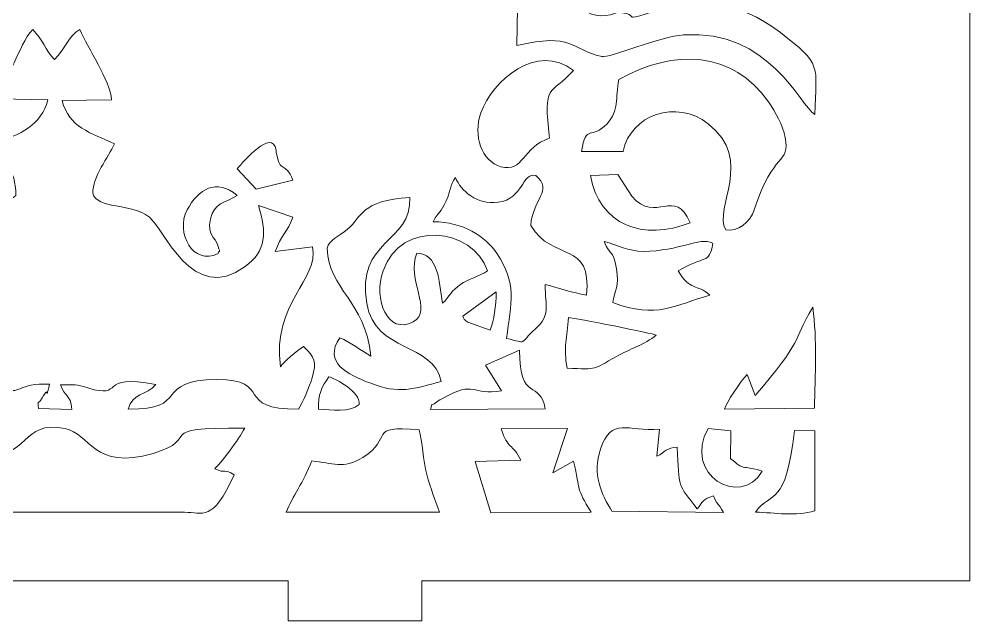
# Model space of a CAD drawing. Header units: millimetres. Extents: x -160 to 119, y -234 to 109.
# Drawn here: x 47.9 to 119, y 16.2 to 61.2 of the extents above; entities that cross this region are included whole.
import ezdxf

# ---------------------------------------------------------------- set-up
doc = ezdxf.new("R2010")
doc.units = ezdxf.units.MM
doc.header["$MEASUREMENT"] = 0
doc.layers.add('layer 1', color=7, linetype='Continuous')

msp = doc.modelspace()

# ---------------------------------------------------------------- linework, layer by layer
at = {"layer": 'layer 1', "color": 250, "lineweight": 20}
msp.add_open_spline([(78.0419, 19.2332), (78.0419, 19.2332), (78.0419, 16.2332), (78.0419, 16.2332), (78.0419, 16.2332), (78.0419, 16.2332), (68.0419, 16.2332), (68.0419, 16.2332), (68.0419, 16.2332), (68.0419, 16.2332), (68.0419, 19.2332), (68.0419, 19.2332), (68.0419, 19.2332), (68.0419, 19.2332), (33.0419, 19.2332), (33.0419, 19.2332), (33.0419, 19.2332), (33.0419, 19.2332), (33.0419, 16.2332), (33.0419, 16.2332), (33.0419, 16.2332), (33.0419, 16.2332), (23.0419, 16.2332), (23.0419, 16.2332), (23.0419, 16.2332), (23.0419, 16.2332), (23.0419, 19.2332), (23.0419, 19.2332), (23.0419, 19.2332), (23.0419, 19.2332), (-17.9581, 19.2332), (-17.9581, 19.2332), (-17.9581, 19.2332), (-17.9581, 19.2332), (-17.9581, 109.2332), (-17.9581, 109.2332), (-17.9581, 109.2332), (-17.9581, 109.2332), (-14.9581, 109.2332), (-14.9581, 109.2332), (-14.9581, 109.2332), (-14.9581, 109.2332), (-14.9581, 64.3332), (-14.9581, 64.3332), (-14.9581, 64.3332), (-14.9581, 64.3332), (-11.9581, 64.3332), (-11.9581, 64.3332), (-11.9581, 64.3332), (-11.9581, 64.3332), (-11.9581, 109.2332), (-11.9581, 109.2332), (-11.9581, 109.2332), (-11.9581, 109.2332), (113.0419, 109.2332), (113.0419, 109.2332), (113.0419, 109.2332), (113.0419, 109.2332), (113.0419, 64.3332), (113.0419, 64.3332), (113.0419, 64.3332), (113.0419, 64.3332), (116.0419, 64.3332), (116.0419, 64.3332), (116.0419, 64.3332), (116.0419, 64.3332), (116.0419, 109.2332), (116.0419, 109.2332), (116.0419, 109.2332), (116.0419, 109.2332), (119.0419, 109.2332), (119.0419, 109.2332), (119.0419, 109.2332), (119.0419, 109.2332), (119.0419, 19.2332), (119.0419, 19.2332), (119.0419, 19.2332), (119.0419, 19.2332), (78.0419, 19.2332), (78.0419, 19.2332)], degree=3, knots=[0, 0, 0, 0, 0.047619, 0.047619, 0.047619, 0.047619, 0.0952381, 0.0952381, 0.0952381, 0.0952381, 0.1428571, 0.1428571, 0.1428571, 0.1428571, 0.1904762, 0.1904762, 0.1904762, 0.1904762, 0.2380952, 0.2380952, 0.2380952, 0.2380952, 0.2857143, 0.2857143, 0.2857143, 0.2857143, 0.3333333, 0.3333333, 0.3333333, 0.3333333, 0.3809524, 0.3809524, 0.3809524, 0.3809524, 0.4285714, 0.4285714, 0.4285714, 0.4285714, 0.4761905, 0.4761905, 0.4761905, 0.4761905, 0.5238095, 0.5238095, 0.5238095, 0.5238095, 0.5714286, 0.5714286, 0.5714286, 0.5714286, 0.6190476, 0.6190476, 0.6190476, 0.6190476, 0.6666667, 0.6666667, 0.6666667, 0.6666667, 0.7142857, 0.7142857, 0.7142857, 0.7142857, 0.7619048, 0.7619048, 0.7619048, 0.7619048, 0.8095238, 0.8095238, 0.8095238, 0.8095238, 0.8571429, 0.8571429, 0.8571429, 0.8571429, 0.9047619, 0.9047619, 0.9047619, 0.9047619, 1, 1, 1, 1], dxfattribs=at)
at = {"layer": 'layer 1', "color": 7, "lineweight": 9}
for points, knots in [([(107.4394, 54.1062), (107.5391, 57.7993), (108.0238, 57.8146), (104.8803, 60.2178), (104.8803, 60.2178), (101.6802, 62.6645), (98.5132, 62.8953), (94.8233, 61.6329), (94.8233, 61.6329), (93.2759, 61.1035), (94.0552, 61.4983), (93.3549, 61.648), (93.3549, 61.648), (92.3176, 61.8696), (92.9963, 61.6585), (91.7731, 61.4948), (91.7731, 61.4948), (89.6836, 61.215), (89.209, 63.8562), (85.2336, 63.4891), (85.2336, 63.4891), (85.2336, 63.4891), (85.1583, 59.2542), (85.1583, 59.2542), (85.1583, 59.2542), (89.3541, 60.2496), (89.1931, 58.9669), (91.4997, 58.4297), (91.4997, 58.4297), (92.0619, 58.2988), (95.9168, 59.9405), (97.6297, 60.0561), (97.6297, 60.0561), (104.0289, 60.4881), (106.3445, 54.7533), (107.4394, 54.1062)], [0, 0, 0, 0, 0.1, 0.1, 0.1, 0.1, 0.2, 0.2, 0.2, 0.2, 0.3, 0.3, 0.3, 0.3, 0.4, 0.4, 0.4, 0.4, 0.5, 0.5, 0.5, 0.5, 0.6, 0.6, 0.6, 0.6, 0.7, 0.7, 0.7, 0.7, 0.8, 0.8, 0.8, 0.8, 1, 1, 1, 1]), ([(32.3403, 32.0885), (34.5677, 31.9732), (34.3086, 31.7157), (35.5132, 33.0081), (35.5132, 33.0081), (37.1747, 34.7908), (40.0573, 34.8308), (41.8019, 33.2325), (41.8019, 33.2325), (43.3436, 31.8199), (42.4649, 32.0633), (45.1394, 32.0544), (45.1394, 32.0544), (45.0514, 33.2378), (45.23, 32.6009), (44.3974, 33.0946), (44.3974, 33.0946), (43.5481, 33.5984), (43.8185, 33.1392), (43.1419, 33.9488), (43.1419, 33.9488), (45.0681, 34.2721), (44.8656, 34.4546), (46.5904, 33.6797), (46.5904, 33.6797), (48.0815, 33.0098), (47.803, 34.0923), (50.2084, 33.9275), (50.2084, 33.9275), (49.8165, 32.4281), (50.2745, 34.0348), (49.6651, 32.9103), (49.6651, 32.9103), (49.2762, 32.1929), (49.3476, 33.0197), (49.3802, 32.115), (49.3802, 32.115), (49.3802, 32.115), (51.8719, 32.0474), (51.8719, 32.0474), (51.8719, 32.0474), (51.7788, 33.2649), (51.2968, 32.9253), (51.0375, 33.8926), (51.0375, 33.8926), (52.1616, 33.8914), (52.1492, 33.9462), (53.0614, 33.6604), (53.0614, 33.6604), (55.8907, 32.7742), (53.7328, 34.7757), (58.1631, 33.9147), (58.1631, 33.9147), (57.4612, 33.0902), (56.3747, 33.2593), (56.0868, 32.0808), (56.0868, 32.0808), (60.7322, 31.9386), (57.9326, 34.2876), (62.7269, 34.2921), (62.7269, 34.2921), (66.9402, 34.2961), (64.0016, 31.9839), (68.8165, 32.0752), (68.8165, 32.0752), (69.1649, 32.5434), (69.6663, 33.8315), (69.8432, 34.4238), (69.8432, 34.4238), (70.212, 35.6584), (70.0539, 35.8788), (69.2087, 36.7598), (69.2087, 36.7598), (68.7781, 36.4917), (67.6197, 35.521), (67.486, 35.2461), (67.486, 35.2461), (66.8035, 40.0134), (70.4087, 41.7641), (69.8618, 44.2139), (69.8618, 44.2139), (69.8618, 44.2139), (67.0861, 43.8481), (67.0861, 43.8481), (67.0861, 43.8481), (67.4954, 45.035), (68.0185, 45.3314), (68.3988, 46.4348), (68.3988, 46.4348), (68.3988, 46.4348), (65.8325, 47.2895), (65.8325, 47.2895), (65.8325, 47.2895), (66.4562, 45.2875), (66.4324, 43.8939), (64.8394, 42.7341), (64.8394, 42.7341), (60.8535, 39.8319), (58.7993, 45.5562), (57.6717, 46.4289), (57.6717, 46.4289), (56.2645, 47.5178), (53.7804, 46.9817), (53.4331, 48.2158), (53.4331, 48.2158), (53.4361, 49.4374), (54.6081, 50.9382), (55.069, 51.9036), (55.069, 51.9036), (53.2488, 52.7469), (51.6598, 53.1225), (51.157, 55.136), (51.157, 55.136), (51.157, 55.136), (54.8427, 55.2038), (54.8427, 55.2038), (54.8427, 55.2038), (54.7415, 56.6263), (53.0636, 59.0856), (52.4771, 60.4443), (52.4771, 60.4443), (51.6209, 59.9906), (51.3815, 58.9717), (50.5736, 58.2236), (50.5736, 58.2236), (49.8829, 58.9509), (49.7354, 59.6523), (48.9532, 60.4581), (48.9532, 60.4581), (48.3403, 59.8199), (47.9729, 58.8291), (47.5709, 57.9735), (47.5709, 57.9735), (47.1829, 57.1476), (46.5835, 56.0975), (46.4063, 55.2716), (46.4063, 55.2716), (46.4063, 55.2716), (50.0895, 55.1864), (50.0895, 55.1864), (50.0895, 55.1864), (49.5812, 53.3298), (47.9892, 52.5558), (46.1934, 51.9962), (46.1934, 51.9962), (46.6707, 50.5355), (47.7095, 50.135), (47.6866, 48.0498), (47.6866, 48.0498), (46.4015, 46.847), (44.9329, 47.5916), (43.3944, 46.2456), (43.3944, 46.2456), (42.3044, 45.2917), (42.1237, 43.7045), (40.8281, 42.7127), (40.8281, 42.7127), (39.3553, 41.5853), (33.5984, 41.6964), (35.3841, 47.2231), (35.3841, 47.2231), (35.3841, 47.2231), (32.8179, 46.3721), (32.8179, 46.3721), (32.8179, 46.3721), (33.2315, 45.5641), (33.8457, 44.842), (34.1496, 43.8562), (34.1496, 43.8562), (34.1496, 43.8562), (31.3135, 44.2316), (31.3135, 44.2316), (31.3135, 44.2316), (31.1974, 42.8405), (32.1969, 41.4897), (32.8218, 40.2142), (32.8218, 40.2142), (33.7126, 38.3957), (33.7842, 37.6482), (33.7795, 35.3015), (33.7795, 35.3015), (32.8236, 35.7659), (32.9929, 36.0641), (32.2087, 36.7463), (32.2087, 36.7463), (30.3669, 35.6907), (31.6252, 33.7529), (32.3403, 32.0885)], [0, 0, 0, 0, 0.0208333, 0.0208333, 0.0208333, 0.0208333, 0.0416667, 0.0416667, 0.0416667, 0.0416667, 0.0625, 0.0625, 0.0625, 0.0625, 0.0833333, 0.0833333, 0.0833333, 0.0833333, 0.1041667, 0.1041667, 0.1041667, 0.1041667, 0.125, 0.125, 0.125, 0.125, 0.1458333, 0.1458333, 0.1458333, 0.1458333, 0.1666667, 0.1666667, 0.1666667, 0.1666667, 0.1875, 0.1875, 0.1875, 0.1875, 0.2083333, 0.2083333, 0.2083333, 0.2083333, 0.2291667, 0.2291667, 0.2291667, 0.2291667, 0.25, 0.25, 0.25, 0.25, 0.2708333, 0.2708333, 0.2708333, 0.2708333, 0.2916667, 0.2916667, 0.2916667, 0.2916667, 0.3125, 0.3125, 0.3125, 0.3125, 0.3333333, 0.3333333, 0.3333333, 0.3333333, 0.3541667, 0.3541667, 0.3541667, 0.3541667, 0.375, 0.375, 0.375, 0.375, 0.3958333, 0.3958333, 0.3958333, 0.3958333, 0.4166667, 0.4166667, 0.4166667, 0.4166667, 0.4375, 0.4375, 0.4375, 0.4375, 0.4583333, 0.4583333, 0.4583333, 0.4583333, 0.4791667, 0.4791667, 0.4791667, 0.4791667, 0.5, 0.5, 0.5, 0.5, 0.5208333, 0.5208333, 0.5208333, 0.5208333, 0.5416667, 0.5416667, 0.5416667, 0.5416667, 0.5625, 0.5625, 0.5625, 0.5625, 0.5833333, 0.5833333, 0.5833333, 0.5833333, 0.6041667, 0.6041667, 0.6041667, 0.6041667, 0.625, 0.625, 0.625, 0.625, 0.6458333, 0.6458333, 0.6458333, 0.6458333, 0.6666667, 0.6666667, 0.6666667, 0.6666667, 0.6875, 0.6875, 0.6875, 0.6875, 0.7083333, 0.7083333, 0.7083333, 0.7083333, 0.7291667, 0.7291667, 0.7291667, 0.7291667, 0.75, 0.75, 0.75, 0.75, 0.7708333, 0.7708333, 0.7708333, 0.7708333, 0.7916667, 0.7916667, 0.7916667, 0.7916667, 0.8125, 0.8125, 0.8125, 0.8125, 0.8333333, 0.8333333, 0.8333333, 0.8333333, 0.8541667, 0.8541667, 0.8541667, 0.8541667, 0.875, 0.875, 0.875, 0.875, 0.8958333, 0.8958333, 0.8958333, 0.8958333, 0.9166667, 0.9166667, 0.9166667, 0.9166667, 0.9375, 0.9375, 0.9375, 0.9375, 0.9583333, 0.9583333, 0.9583333, 0.9583333, 1, 1, 1, 1]), ([(87.6053, 52.3205), (87.0914, 56.5202), (87.6571, 55.468), (89.3802, 57.386), (89.3802, 57.386), (86.6485, 59.5377), (83.3123, 56.6132), (82.4657, 54.2201), (82.4657, 54.2201), (81.8673, 52.5286), (82.5009, 50.6197), (83.9609, 50.1987), (83.9609, 50.1987), (85.6417, 49.7139), (85.5781, 51.6876), (87.6053, 52.3205)], [0, 0, 0, 0, 0.2, 0.2, 0.2, 0.2, 0.4, 0.4, 0.4, 0.4, 0.6, 0.6, 0.6, 0.6, 1, 1, 1, 1]), ([(103.975, 55.036), (101.3112, 58.8695), (96.8878, 59.046), (92.7925, 56.7139), (92.7925, 56.7139), (92.4914, 55.3138), (92.8331, 54.397), (91.9001, 53.4131), (91.9001, 53.4131), (90.714, 52.1621), (90.3408, 53.4518), (89.9917, 51.3419), (89.9917, 51.3419), (89.9917, 51.3419), (93.0995, 51.341), (93.0995, 51.341), (93.0995, 51.341), (93.6589, 54.0955), (97.1103, 55.2521), (99.4557, 53.4131), (99.4557, 53.4131), (102.9581, 50.6667), (99.8273, 47.1687), (100.7715, 45.466), (100.7715, 45.466), (101.631, 45.3003), (102.6193, 46.0465), (102.9122, 46.9741), (102.9122, 46.9741), (104.3168, 51.423), (105.6052, 50.3199), (105.2169, 52.3917), (105.2169, 52.3917), (105.0489, 53.2883), (104.4994, 54.2813), (103.975, 55.036)], [0, 0, 0, 0, 0.1, 0.1, 0.1, 0.1, 0.2, 0.2, 0.2, 0.2, 0.3, 0.3, 0.3, 0.3, 0.4, 0.4, 0.4, 0.4, 0.5, 0.5, 0.5, 0.5, 0.6, 0.6, 0.6, 0.6, 0.7, 0.7, 0.7, 0.7, 0.8, 0.8, 0.8, 0.8, 1, 1, 1, 1]), ([(65.6706, 48.5289), (65.6706, 48.5289), (68.4135, 49.1898), (68.4135, 49.1898), (68.4135, 49.1898), (67.7972, 50.6723), (67.4586, 49.6056), (67.1677, 51.2567), (67.1677, 51.2567), (67.1599, 51.3015), (67.1512, 51.3971), (67.1442, 51.438), (67.1442, 51.438), (66.8651, 53.0914), (64.6706, 50.5935), (64.2442, 50.0268), (64.2442, 50.0268), (64.2442, 50.0268), (65.6706, 48.5289), (65.6706, 48.5289)], [0, 0, 0, 0, 0.1666667, 0.1666667, 0.1666667, 0.1666667, 0.3333333, 0.3333333, 0.3333333, 0.3333333, 0.5, 0.5, 0.5, 0.5, 0.6666667, 0.6666667, 0.6666667, 0.6666667, 1, 1, 1, 1]), ([(62.8081, 43.7074), (62.9264, 44.0333), (62.996, 43.6869), (62.8253, 44.2327), (62.8253, 44.2327), (62.5619, 45.0747), (61.9749, 44.9912), (62.2406, 46.289), (62.2406, 46.289), (62.4872, 47.4948), (63.3641, 47.4858), (64.2416, 48.0498), (64.2416, 48.0498), (62.695, 49.3442), (61.3248, 48.5288), (60.5028, 46.9756), (60.5028, 46.9756), (59.5806, 45.2332), (60.9657, 42.7668), (62.8081, 43.7074)], [0, 0, 0, 0, 0.1666667, 0.1666667, 0.1666667, 0.1666667, 0.3333333, 0.3333333, 0.3333333, 0.3333333, 0.5, 0.5, 0.5, 0.5, 0.6666667, 0.6666667, 0.6666667, 0.6666667, 1, 1, 1, 1]), ([(84.3749, 37.3612), (86.0076, 36.9834), (85.2586, 36.8846), (86.5568, 38.0865), (86.5568, 38.0865), (87.6895, 39.1355), (87.2769, 39.6349), (87.2713, 41.3925), (87.2713, 41.3925), (88.3579, 41.097), (89.3168, 40.7794), (90.3576, 40.6028), (90.3576, 40.6028), (90.8008, 44.7103), (87.8657, 43.0383), (86.1898, 45.7903), (86.1898, 45.7903), (86.3219, 47.7901), (87.91, 48.3941), (86.5665, 49.5425), (86.5665, 49.5425), (85.4893, 49.7672), (85.6788, 47.7889), (83.7475, 47.5361), (83.7475, 47.5361), (82.1487, 47.3268), (80.9923, 48.3925), (80.5581, 49.3837), (80.5581, 49.3837), (80.134, 48.7849), (80.2143, 48.4142), (79.8747, 47.6516), (79.8747, 47.6516), (79.4365, 46.6675), (79.3624, 46.969), (78.8976, 46.0804), (78.8976, 46.0804), (81.1661, 46.0695), (82.7716, 45.0062), (83.6736, 43.6897), (83.6736, 43.6897), (85.1437, 41.5442), (84.7639, 40.0211), (84.3749, 37.3612)], [0, 0, 0, 0, 0.0833333, 0.0833333, 0.0833333, 0.0833333, 0.1666667, 0.1666667, 0.1666667, 0.1666667, 0.25, 0.25, 0.25, 0.25, 0.3333333, 0.3333333, 0.3333333, 0.3333333, 0.4166667, 0.4166667, 0.4166667, 0.4166667, 0.5, 0.5, 0.5, 0.5, 0.5833333, 0.5833333, 0.5833333, 0.5833333, 0.6666667, 0.6666667, 0.6666667, 0.6666667, 0.75, 0.75, 0.75, 0.75, 0.8333333, 0.8333333, 0.8333333, 0.8333333, 1, 1, 1, 1]), ([(98.1076, 46.0014), (96.9831, 48.7604), (95.5702, 45.8466), (93.7457, 48.0026), (93.7457, 48.0026), (93.7457, 48.0026), (92.7051, 49.6154), (92.7051, 49.6154), (92.7051, 49.6154), (92.7051, 49.6154), (90.6539, 49.5376), (90.6539, 49.5376), (90.6539, 49.5376), (91.3241, 45.8315), (94.6092, 44.6111), (98.1076, 46.0014)], [0, 0, 0, 0, 0.2, 0.2, 0.2, 0.2, 0.4, 0.4, 0.4, 0.4, 0.6, 0.6, 0.6, 0.6, 1, 1, 1, 1]), ([(74.2231, 36.0273), (73.5105, 36.4633), (72.7304, 37.0695), (71.9094, 37.4141), (71.9094, 37.4141), (70.6521, 35.4997), (72.5303, 34.671), (74.1531, 34.0255), (74.1531, 34.0255), (76.3332, 33.1582), (77.467, 33.5869), (79.501, 34.1442), (79.501, 34.1442), (78.9322, 37.0688), (74.5679, 36.2604), (73.9266, 39.9611), (73.9266, 39.9611), (73.0904, 44.7861), (77.3223, 44.4651), (77.1549, 47.8867), (77.1549, 47.8867), (73.479, 47.6954), (73.5587, 46.4077), (72.4688, 45.4925), (72.4688, 45.4925), (71.8818, 44.9994), (71.0881, 44.7383), (70.9696, 44.0957), (70.9696, 44.0957), (71.0422, 40.9854), (73.8476, 40.2055), (74.2231, 36.0273)], [0, 0, 0, 0, 0.1111111, 0.1111111, 0.1111111, 0.1111111, 0.2222222, 0.2222222, 0.2222222, 0.2222222, 0.3333333, 0.3333333, 0.3333333, 0.3333333, 0.4444444, 0.4444444, 0.4444444, 0.4444444, 0.5555556, 0.5555556, 0.5555556, 0.5555556, 0.6666667, 0.6666667, 0.6666667, 0.6666667, 0.7777778, 0.7777778, 0.7777778, 0.7777778, 1, 1, 1, 1]), ([(77.6708, 43.7313), (79.2382, 43.683), (79.3381, 41.7733), (79.5912, 39.9843), (79.5912, 39.9843), (80.1683, 40.5264), (80.2081, 40.9021), (80.955, 41.4124), (80.955, 41.4124), (81.4758, 41.7683), (82.3538, 42.0163), (82.9703, 42.4011), (82.9703, 42.4011), (81.8319, 45.6805), (76.5212, 46.2465), (75.1494, 42.4236), (75.1494, 42.4236), (74.385, 40.2936), (75.4932, 37.5588), (77.4023, 38.6056), (77.4023, 38.6056), (78.92, 39.4378), (76.8671, 41.7476), (77.6708, 43.7313)], [0, 0, 0, 0, 0.1428571, 0.1428571, 0.1428571, 0.1428571, 0.2857143, 0.2857143, 0.2857143, 0.2857143, 0.4285714, 0.4285714, 0.4285714, 0.4285714, 0.5714286, 0.5714286, 0.5714286, 0.5714286, 0.7142857, 0.7142857, 0.7142857, 0.7142857, 1, 1, 1, 1]), ([(92.3367, 40.0387), (95.6275, 38.7713), (97.0125, 39.877), (99.589, 40.5928), (99.589, 40.5928), (98.5937, 41.4833), (98.1337, 40.8659), (97.2297, 42.4011), (97.2297, 42.4011), (99.2474, 43.6462), (99.5023, 42.8104), (99.8207, 44.475), (99.8207, 44.475), (98.7354, 44.9804), (97.4047, 43.8742), (94.5956, 43.8673), (94.5956, 43.8673), (93.5305, 43.865), (92.6698, 44.3554), (91.6943, 44.5944), (91.6943, 44.5944), (92.0593, 43.5412), (92.3507, 44.098), (92.6055, 42.5628), (92.6055, 42.5628), (92.8262, 41.2334), (92.4549, 40.9365), (92.3367, 40.0387)], [0, 0, 0, 0, 0.125, 0.125, 0.125, 0.125, 0.25, 0.25, 0.25, 0.25, 0.375, 0.375, 0.375, 0.375, 0.5, 0.5, 0.5, 0.5, 0.625, 0.625, 0.625, 0.625, 0.75, 0.75, 0.75, 0.75, 1, 1, 1, 1]), ([(83.1598, 37.979), (83.4673, 38.7419), (83.5988, 39.7613), (83.6048, 40.8365), (83.6048, 40.8365), (83.6048, 40.8365), (81.1061, 39.0118), (81.1061, 39.0118), (81.1061, 39.0118), (81.3476, 38.6626), (80.9967, 38.9155), (81.4848, 38.5715), (81.4848, 38.5715), (81.4848, 38.5715), (83.1598, 37.979), (83.1598, 37.979)], [0, 0, 0, 0, 0.2, 0.2, 0.2, 0.2, 0.4, 0.4, 0.4, 0.4, 0.6, 0.6, 0.6, 0.6, 1, 1, 1, 1]), ([(102.9679, 33.0815), (102.936, 33.1449), (102.9091, 33.2381), (102.893, 33.2819), (102.893, 33.2819), (102.893, 33.2819), (102.3718, 34.6528), (102.3718, 34.6528), (102.3718, 34.6528), (101.9413, 34.238), (100.7755, 32.4828), (100.6837, 32.0588), (100.6837, 32.0588), (100.6837, 32.0588), (107.4128, 32.1393), (107.4128, 32.1393), (107.4128, 32.1393), (107.4535, 34.597), (107.6155, 37.2825), (107.2891, 39.6875), (107.2891, 39.6875), (105.724, 37.0704), (106.6073, 37.2623), (102.9679, 33.0815)], [0, 0, 0, 0, 0.1428571, 0.1428571, 0.1428571, 0.1428571, 0.2857143, 0.2857143, 0.2857143, 0.2857143, 0.4285714, 0.4285714, 0.4285714, 0.4285714, 0.5714286, 0.5714286, 0.5714286, 0.5714286, 0.7142857, 0.7142857, 0.7142857, 0.7142857, 1, 1, 1, 1]), ([(95.5826, 37.5996), (95.4237, 37.7185), (89.5079, 38.889), (89.0132, 38.9185), (89.0132, 38.9185), (88.9201, 37.4069), (88.6263, 36.7214), (88.9103, 35.1322), (88.9103, 35.1322), (91.2793, 35.0556), (90.7884, 34.9763), (92.6035, 36.0098), (92.6035, 36.0098), (93.5582, 36.5533), (94.7153, 36.9056), (95.5826, 37.5996)], [0, 0, 0, 0, 0.2, 0.2, 0.2, 0.2, 0.4, 0.4, 0.4, 0.4, 0.6, 0.6, 0.6, 0.6, 1, 1, 1, 1]), ([(87.2658, 32.0846), (86.955, 34.3127), (85.3124, 32.5058), (85.3639, 36.4746), (85.3639, 36.4746), (85.3639, 36.4746), (82.8018, 35.3693), (82.8018, 35.3693), (82.8018, 35.3693), (82.8018, 35.3693), (83.996, 33.4293), (83.996, 33.4293), (83.996, 33.4293), (81.7755, 33.0816), (82.0176, 34.2646), (79.6431, 32.8887), (79.6431, 32.8887), (79.4141, 32.7561), (79.3623, 32.7658), (79.1385, 32.5884), (79.1385, 32.5884), (78.6101, 32.1695), (78.8772, 32.656), (78.6865, 32.051), (78.6865, 32.051), (78.6865, 32.051), (87.2658, 32.0846), (87.2658, 32.0846)], [0, 0, 0, 0, 0.125, 0.125, 0.125, 0.125, 0.25, 0.25, 0.25, 0.25, 0.375, 0.375, 0.375, 0.375, 0.5, 0.5, 0.5, 0.5, 0.625, 0.625, 0.625, 0.625, 0.75, 0.75, 0.75, 0.75, 1, 1, 1, 1]), ([(73.356, 32.4194), (73.4441, 33.398), (71.6481, 34.311), (71.0992, 34.4972), (71.0992, 34.4972), (70.5732, 33.7546), (70.2509, 33.1266), (70.3314, 32.0577), (70.3314, 32.0577), (71.3018, 32.0567), (72.6511, 31.7743), (73.356, 32.4194)], [0, 0, 0, 0, 0.25, 0.25, 0.25, 0.25, 0.5, 0.5, 0.5, 0.5, 1, 1, 1, 1]), ([(92.2692, 24.434), (92.2692, 24.434), (100.6142, 24.3466), (100.6142, 24.3466), (100.6142, 24.3466), (100.1717, 25.1844), (100.2638, 24.6635), (99.8559, 25.5815), (99.8559, 25.5815), (99.0519, 25.3656), (99.05, 25.1122), (98.6467, 24.6217), (98.6467, 24.6217), (97.1579, 26.5093), (97.32, 26.1135), (97.133, 29.238), (97.133, 29.238), (96.4101, 29.1997), (96.218, 28.8592), (95.6327, 28.5494), (95.6327, 28.5494), (95.6327, 28.5494), (95.8286, 30.5671), (95.8286, 30.5671), (95.8286, 30.5671), (93.4054, 30.3787), (92.2514, 31.5359), (91.404, 29.0712), (91.404, 29.0712), (90.7719, 27.2328), (91.4914, 25.6979), (92.2692, 24.434)], [0, 0, 0, 0, 0.1111111, 0.1111111, 0.1111111, 0.1111111, 0.2222222, 0.2222222, 0.2222222, 0.2222222, 0.3333333, 0.3333333, 0.3333333, 0.3333333, 0.4444444, 0.4444444, 0.4444444, 0.4444444, 0.5555556, 0.5555556, 0.5555556, 0.5555556, 0.6666667, 0.6666667, 0.6666667, 0.6666667, 0.7777778, 0.7777778, 0.7777778, 0.7777778, 1, 1, 1, 1]), ([(38.5966, 27.6643), (38.5966, 27.6643), (37.2168, 27.3654), (37.2168, 27.3654), (37.2168, 27.3654), (38.353, 23.4979), (39.9795, 24.3564), (43.0116, 24.3572), (43.0116, 24.3572), (43.0116, 24.3572), (60.2962, 24.3582), (60.2962, 24.3582), (60.2962, 24.3582), (61.6776, 24.3584), (62.3954, 23.5876), (64.01, 27.1494), (64.01, 27.1494), (63.2599, 27.6662), (63.3965, 27.2019), (62.5584, 27.615), (62.5584, 27.615), (62.8471, 27.8289), (64.4638, 29.9005), (64.8008, 30.6532), (64.8008, 30.6532), (57.6258, 30.7004), (61.7962, 29.8999), (57.9508, 28.7635), (57.9508, 28.7635), (53.5001, 27.4481), (53.2125, 30.2603), (51.381, 30.621), (51.381, 30.621), (47.9842, 31.2898), (48.8724, 28.3587), (44.9006, 28.4662), (44.9006, 28.4662), (43.6224, 28.5008), (42.2778, 28.9337), (41.5288, 29.544), (41.5288, 29.544), (39.6097, 31.1075), (40.4133, 30.7003), (36.4978, 30.6708), (36.4978, 30.6708), (37.1142, 29.1225), (37.8008, 28.8718), (38.5966, 27.6643)], [0, 0, 0, 0, 0.0769231, 0.0769231, 0.0769231, 0.0769231, 0.1538462, 0.1538462, 0.1538462, 0.1538462, 0.2307692, 0.2307692, 0.2307692, 0.2307692, 0.3076923, 0.3076923, 0.3076923, 0.3076923, 0.3846154, 0.3846154, 0.3846154, 0.3846154, 0.4615385, 0.4615385, 0.4615385, 0.4615385, 0.5384615, 0.5384615, 0.5384615, 0.5384615, 0.6153846, 0.6153846, 0.6153846, 0.6153846, 0.6923077, 0.6923077, 0.6923077, 0.6923077, 0.7692308, 0.7692308, 0.7692308, 0.7692308, 0.8461538, 0.8461538, 0.8461538, 0.8461538, 1, 1, 1, 1]), ([(79.3756, 24.358), (79.0401, 25.3164), (78.7077, 26.0888), (78.4177, 27.1837), (78.4177, 27.1837), (78.1442, 28.2158), (78.1026, 29.6683), (77.851, 30.5281), (77.851, 30.5281), (73.8136, 30.8577), (76.0475, 29.9532), (73.628, 28.455), (73.628, 28.455), (72.1367, 27.5316), (71.3992, 28.0594), (69.8142, 28.1976), (69.8142, 28.1976), (69.1953, 26.5948), (68.3848, 25.5441), (67.9015, 24.3702), (67.9015, 24.3702), (67.9015, 24.3702), (79.3756, 24.358), (79.3756, 24.358)], [0, 0, 0, 0, 0.1428571, 0.1428571, 0.1428571, 0.1428571, 0.2857143, 0.2857143, 0.2857143, 0.2857143, 0.4285714, 0.4285714, 0.4285714, 0.4285714, 0.5714286, 0.5714286, 0.5714286, 0.5714286, 0.7142857, 0.7142857, 0.7142857, 0.7142857, 1, 1, 1, 1]), ([(83.1992, 24.3273), (83.1992, 24.3273), (90.7204, 24.3715), (90.7204, 24.3715), (90.7204, 24.3715), (89.5507, 26.2271), (89.9455, 25.8479), (89.396, 28.1913), (89.396, 28.1913), (89.396, 28.1913), (87.8405, 27.3028), (87.8405, 27.3028), (87.8405, 27.3028), (87.8405, 27.3028), (88.9456, 30.6169), (88.9456, 30.6169), (88.9456, 30.6169), (88.9456, 30.6169), (83.9864, 30.6011), (83.9864, 30.6011), (83.9864, 30.6011), (84.4854, 29.0123), (84.815, 29.5706), (85.4426, 28.2504), (85.4426, 28.2504), (85.4426, 28.2504), (82.0367, 28.1609), (82.0367, 28.1609), (82.0367, 28.1609), (82.0367, 28.1609), (83.1992, 24.3273), (83.1992, 24.3273)], [0, 0, 0, 0, 0.1111111, 0.1111111, 0.1111111, 0.1111111, 0.2222222, 0.2222222, 0.2222222, 0.2222222, 0.3333333, 0.3333333, 0.3333333, 0.3333333, 0.4444444, 0.4444444, 0.4444444, 0.4444444, 0.5555556, 0.5555556, 0.5555556, 0.5555556, 0.6666667, 0.6666667, 0.6666667, 0.6666667, 0.7777778, 0.7777778, 0.7777778, 0.7777778, 1, 1, 1, 1]), ([(103.504, 27.4318), (103.504, 27.4318), (103.1199, 27.5458), (103.1199, 27.5458), (103.1199, 27.5458), (101.6103, 27.8706), (102.2025, 27.5539), (101.1427, 28.3573), (101.1427, 28.3573), (101.1427, 28.3573), (101.149, 30.4468), (101.149, 30.4468), (101.149, 30.4468), (101.149, 30.4468), (99.4613, 30.6357), (99.4613, 30.6357), (99.4613, 30.6357), (97.5388, 27.1916), (101.8573, 24.6262), (103.504, 27.4318)], [0, 0, 0, 0, 0.1666667, 0.1666667, 0.1666667, 0.1666667, 0.3333333, 0.3333333, 0.3333333, 0.3333333, 0.5, 0.5, 0.5, 0.5, 0.6666667, 0.6666667, 0.6666667, 0.6666667, 1, 1, 1, 1]), ([(103.0082, 24.3771), (104.4618, 24.3247), (106.0299, 24.0376), (107.4299, 24.4605), (107.4299, 24.4605), (107.4299, 24.4605), (107.4317, 30.4395), (107.4317, 30.4395), (107.4317, 30.4395), (107.4317, 30.4395), (105.9281, 30.4758), (105.9281, 30.4758), (105.9281, 30.4758), (105.2269, 24.6449), (104.2559, 26.0782), (103.0082, 24.3771)], [0, 0, 0, 0, 0.2, 0.2, 0.2, 0.2, 0.4, 0.4, 0.4, 0.4, 0.6, 0.6, 0.6, 0.6, 1, 1, 1, 1])]:
    msp.add_open_spline(points, degree=3, knots=knots, dxfattribs=at)

doc.saveas('drawing.dxf')
